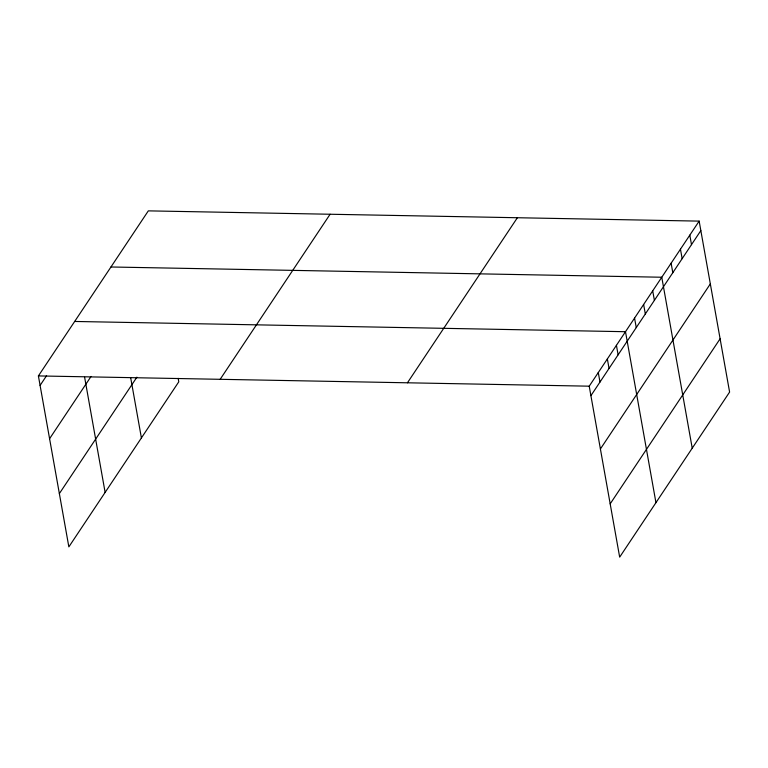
<?xml version="1.0" encoding="UTF-8"?>
<svg xmlns="http://www.w3.org/2000/svg" width="768" height="768" viewBox="0 0 768 768"><rect width="100%" height="100%" fill="white"/><g stroke="black" fill="none" stroke-linecap="round" stroke-linejoin="round"><path stroke-width="1.15" d="M178.166 378.346L178.781 381.821L68.851 546.883L38.4 375.926L148.33 210.864L699.149 221.117L729.6 392.074L619.67 557.136L589.219 386.179L699.149 221.117M40.09 385.421L46.57 375.696M49.584 438.701L91.046 376.454M59.357 493.603L136.896 377.174M220.166 379.306L330.106 214.243M407.443 382.8L517.382 217.738M590.909 395.674L700.838 230.611M600.403 448.963L710.333 283.901M610.176 503.856L720.106 338.794M110.957 266.986L661.766 277.238L692.227 448.195M74.678 321.456L625.498 331.709L655.949 502.666M38.4 375.926L589.219 386.179M689.808 235.152L691.498 244.646M680.458 249.178L682.147 258.672M671.117 263.213L672.806 272.707M652.704 290.861L654.394 300.355M643.632 304.474L645.322 313.968M634.56 318.096L636.259 327.59M616.426 345.331L618.115 354.826M607.354 358.944L609.043 368.438M598.282 372.566L599.981 382.061M130.666 377.654L141.408 437.942M84.624 377.28L105.13 492.413"/></g></svg>
